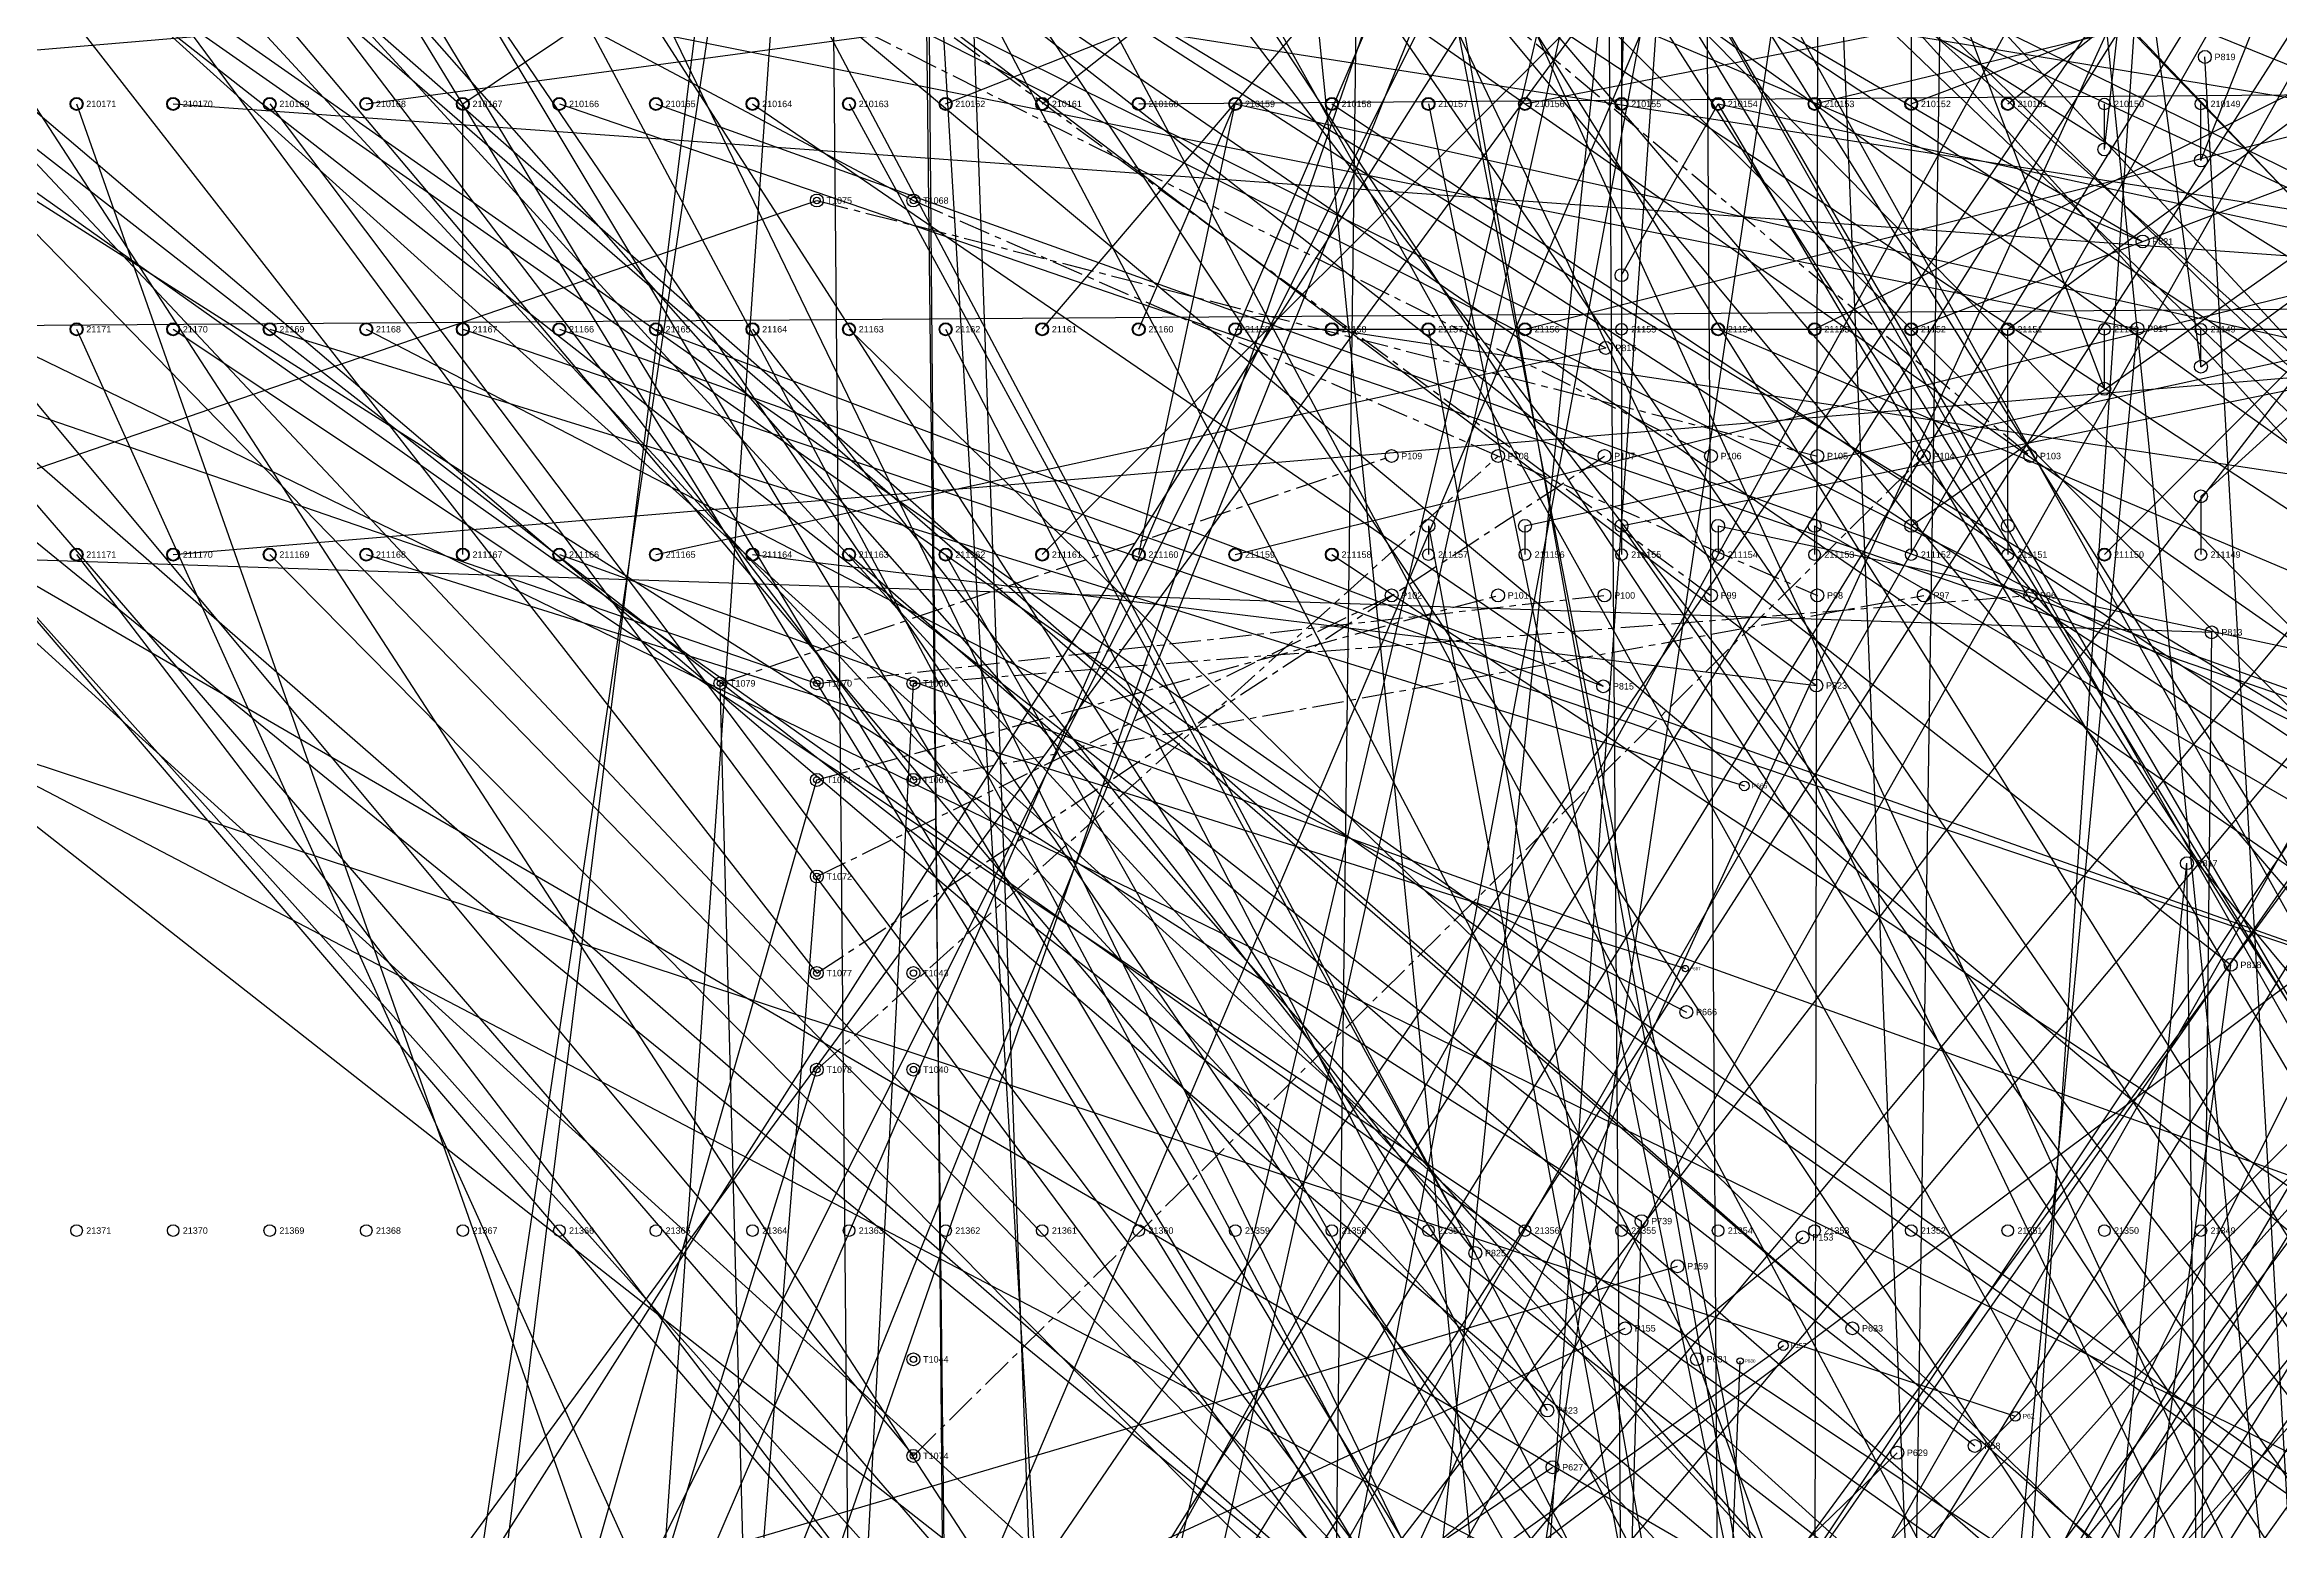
# Model space of a CAD drawing. Extents: x -5 to 376, y -217 to 241.
# Drawn here: x 75.2 to 163.4, y -17.6 to 41 of the extents above; entities that cross this region are included whole.
import ezdxf

# ---------------------------------------------------------------- set-up
doc = ezdxf.new("R2010")
doc.units = 0
doc.linetypes.add('CENTER', pattern=[2, 1.25, -0.25, 0.25, -0.25])
for name, color, linetype in [('BOTTOM_PROBES', 1, 'CONTINUOUS'), ('BOTTOM_PROBES_LABEL', 12, 'CONTINUOUS'), ('BOTTOM_TRANSFER', 2, 'CONTINUOUS'), ('BOTTOM_TRANSFER_LABEL', 50, 'CONTINUOUS'), ('BOTTOM_WIRES_BLACK', 250, 'CONTINUOUS'), ('BOTTOM_WIRES_BLUE', 5, 'CONTINUOUS'), ('BOTTOM_WIRES_RED', 10, 'CONTINUOUS'), ('FIXTURE_INTERFACE_PIN', 4, 'CONTINUOUS'), ('PIN_OFFSET_ARROW', 144, 'CONTINUOUS'), ('TESTER_INTERFACE_PIN', 144, 'CONTINUOUS'), ('TESTER_INTERFACE_PIN_LABEL', 144, 'CONTINUOUS'), ('TOP_PROBES', 6, 'CONTINUOUS'), ('TOP_PROBES_LABEL', 200, 'CONTINUOUS'), ('TOP_TRANSFER', 2, 'CONTINUOUS'), ('TOP_TRANSFER_LABEL', 50, 'CONTINUOUS'), ('TOP_WIRES_BLUE', 5, 'CENTER')]:
    doc.layers.add(name, color=color, linetype=linetype)
doc.styles.get("Standard").update_dxf_attribs({"font": 'arial.ttf'})

msp = doc.modelspace()

# ---------------------------------------------------------------- linework, layer by layer
at = {"layer": 'BOTTOM_PROBES'}
for centre, radius in [((160.45942, 40.5257), 0.254), ((158.0007, 33.24606), 0.254), ((157.80004, 29.80436), 0.254), ((136.81964, 29.0449), 0.254), ((160.72866, 17.82572), 0.254), ((136.72058, 15.69466), 0.254), ((145.13052, 15.72514), 0.254), ((142.2908, 11.76528), 0.1905), ((159.75076, 8.71474), 0.254), ((139.95908, 4.55676), 0.127), ((161.4805, 4.70408), 0.254), ((139.99972, 2.8448), 0.254), ((138.22934, -5.40512), 0.254), ((144.5895, -6.0452), 0.254), ((131.67106, -6.66496), 0.254), ((139.6492, -7.18566), 0.254), ((137.5791, -9.63422), 0.254), ((146.55038, -9.63422), 0.254), ((143.83004, -10.31494), 0.1905), ((140.41882, -10.85342), 0.254), ((142.12062, -10.92454), 0.127), ((134.51078, -12.87526), 0.254), ((152.97912, -13.10386), 0.1905), ((151.37892, -14.2748), 0.254), ((134.71906, -15.11554), 0.254), ((148.32076, -14.54404), 0.254)]:
    msp.add_circle(centre, radius, dxfattribs=at)
at = {"layer": 'BOTTOM_TRANSFER'}
for centre in [(105.69194, 34.8615), (109.50194, 34.8615), (101.88194, 15.8115), (105.69194, 15.8115), (109.50194, 15.8115), (105.69194, 12.0015), (109.50194, 12.0015), (105.69194, 8.1915), (105.69194, 4.3815), (109.50194, 4.3815), (105.69194, 0.5715), (109.50194, 0.5715), (109.50194, -10.8585), (109.50194, -14.6685)]:
    msp.add_circle(centre, 0.254, dxfattribs=at)
at = {"layer": 'BOTTOM_WIRES_BLACK'}
for p, q in [((122.20194, 92.0115), (159.7279, -117.67312)), ((122.20194, 74.2315), (142.82928, -131.27482)), ((118.39194, 56.4515), (191.33058, 22.52472)), ((122.20194, 56.4515), (191.33058, 22.52472)), ((118.39194, 38.6715), (223.77908, 39.51478)), ((118.39194, 20.8915), (122.20194, 38.6715)), ((118.39194, 29.7815), (122.20194, 38.6715)), ((122.20194, 20.8915), (194.59194, 38.6715)), ((122.20194, 38.6715), (194.8307, 22.52472)), ((122.20194, 29.7815), (190.78194, 29.7815))]:
    msp.add_line(p, q, dxfattribs=at)
at = {"layer": 'BOTTOM_WIRES_BLUE'}
for p, q in [((53.62194, 154.2415), (140.41882, -10.85342)), ((57.43194, 154.2415), (183.2991, -82.12582)), ((61.24194, 154.2415), (198.37908, -92.14358)), ((137.44194, -23.5585), (136.17194, 149.1615)), ((57.43194, 145.3515), (227.75418, -102.92334)), ((61.24194, 136.4615), (207.12938, -85.2551)), ((84.10194, 136.4615), (211.15274, -67.45478)), ((87.91194, 136.4615), (205.29042, -71.15556)), ((91.72194, 136.4615), (205.24978, -68.07454)), ((57.43194, 127.5715), (207.4291, -97.58426)), ((61.24194, 127.5715), (229.18928, -74.21372)), ((80.29194, 127.5715), (227.76434, -108.56468)), ((84.10194, 127.5715), (211.19338, -70.87362)), ((87.91194, 127.5715), (214.7697, -80.4545)), ((91.72194, 127.5715), (205.24978, -68.07454)), ((99.34194, -23.5585), (109.50194, 122.4915)), ((126.01194, -23.5585), (152.68194, 118.6815)), ((106.96194, -23.5585), (105.69194, 114.8715)), ((110.77194, -32.4485), (109.50194, 114.8715)), ((114.58194, -41.3385), (150.84044, 112.29594)), ((114.58194, -50.2285), (150.84044, 112.29594)), ((91.72194, -32.4485), (109.50194, 111.0615)), ((114.58194, -32.4485), (109.50194, 107.2515)), ((53.62194, 100.9015), (171.069, -91.01328)), ((84.10194, 100.9015), (210.84032, -47.5742)), ((95.53194, 100.9015), (193.65976, -7.79526)), ((106.96194, 100.9015), (204.81036, -113.65484)), ((129.82194, -23.5585), (142.40002, 98.51644)), ((164.11194, -32.4485), (150.7998, 98.51644)), ((91.72194, -23.5585), (109.50194, 95.8215)), ((133.63194, -32.4485), (142.40002, 93.0148)), ((148.87194, -32.4485), (150.7998, 93.0148)), ((68.86194, 92.0115), (249.54992, -21.05406)), ((84.10194, 92.0115), (190.78194, -47.72914)), ((95.53194, 92.0115), (206.58074, -14.62532)), ((106.96194, 92.0115), (204.81036, -113.65484)), ((110.77194, -23.5585), (109.50194, 88.2015)), ((148.87194, 84.8741), (148.87194, 22.02434)), ((152.68194, 84.50072), (160.30194, 28.30322)), ((49.81194, 83.1215), (143.01978, -18.45564)), ((53.62194, 83.1215), (227.71354, -114.26444)), ((57.43194, 83.1215), (209.50428, -44.03344)), ((65.05194, 83.1215), (202.16368, -118.26494)), ((72.67194, 83.1215), (134.51078, -12.87526)), ((80.29194, 83.1215), (251.22886, -29.68498)), ((84.10194, 83.1215), (156.30906, -53.21554)), ((95.53194, 83.1215), (196.14896, -17.48536)), ((103.15194, 83.1215), (188.56452, 6.68528)), ((106.96194, -41.3385), (175.54194, 83.1215)), ((110.77194, -59.1185), (175.54194, 83.1215)), ((110.77194, -41.3385), (202.9587, 78.56474)), ((114.58194, -76.8985), (202.9587, 78.56474)), ((91.72194, 38.6715), (149.74062, 77.61478)), ((126.01194, -32.4485), (127.4191, 76.42606)), ((129.82194, -68.0085), (201.95032, 75.6666)), ((49.81194, 74.2315), (146.55038, -9.63422)), ((53.62194, 74.2315), (227.71354, -114.26444)), ((57.43194, 74.2315), (194.27952, -88.1253)), ((72.67194, 74.2315), (161.4805, 4.70408)), ((80.29194, 74.2315), (241.1603, 8.65632)), ((84.10194, 74.2315), (150.33498, -62.4459)), ((95.53194, 74.2315), (196.17944, 1.97612)), ((126.01194, 74.2315), (209.3087, -12.04468)), ((126.01194, -41.3385), (240.31194, 72.68718)), ((114.58194, 38.6715), (152.57018, 68.92544)), ((106.96194, -50.2285), (205.2701, 67.67576)), ((110.77194, -68.0085), (205.2701, 67.67576)), ((129.82194, -41.3385), (202.63866, 67.74434)), ((129.82194, -50.2285), (202.63866, 67.74434)), ((133.63194, 66.75628), (213.31936, -16.88592)), ((133.63194, -23.5585), (147.09902, 66.41592)), ((137.44194, 66.7639), (137.44194, 22.02434)), ((49.81194, 65.3415), (151.37892, -14.2748)), ((53.62194, 65.3415), (227.64496, -91.6051)), ((57.43194, 65.3415), (133.63194, -51.83124)), ((61.24194, 65.3415), (225.35896, -78.8543)), ((68.86194, 65.3415), (109.50194, 12.0015)), ((76.48194, 65.3415), (182.50916, -110.16488)), ((80.29194, 65.3415), (198.3994, -6.33476)), ((84.10194, 65.3415), (148.26488, -55.01386)), ((95.53194, 65.3415), (200.10882, -7.81558)), ((103.15194, 65.3415), (158.0007, 33.24606)), ((126.01194, 65.3415), (194.59956, -1.93548)), ((110.77194, -50.2285), (207.43926, 64.96558)), ((114.58194, -85.7885), (207.43926, 64.96558)), ((99.34194, -41.3385), (171.24934, 64.08674)), ((99.34194, -50.2285), (171.24934, 64.08674)), ((103.15194, -50.2285), (173.50994, 64.09436)), ((103.15194, -59.1185), (173.50994, 64.09436)), ((160.30194, 36.43884), (171.24934, 64.08674)), ((91.72194, -41.3385), (136.72058, 63.39586)), ((95.53194, -50.2285), (134.82066, 63.3857)), ((87.91194, -41.3385), (139.18946, 61.0743)), ((114.58194, -23.5585), (109.50194, 61.5315)), ((84.10194, -32.4485), (142.48892, 59.53506)), ((114.58194, 20.8915), (152.19934, 58.5343)), ((148.87194, -23.5585), (145.48866, 58.87466)), ((137.44194, 57.82056), (205.37932, -15.62354)), ((49.81194, 56.4515), (145.92046, -18.47596)), ((53.62194, 56.4515), (227.64496, -91.6051)), ((57.43194, 56.4515), (224.3709, 28.93568)), ((61.24194, 56.4515), (229.61854, -61.58484)), ((65.05194, 56.4515), (105.69194, 4.3815)), ((68.86194, 56.4515), (109.50194, 34.8615)), ((80.29194, 56.4515), (204.84084, -6.3246)), ((84.10194, 56.4515), (155.43276, -62.33414)), ((95.53194, 56.4515), (195.20916, -7.84352)), ((103.15194, 56.4515), (158.0007, 33.24606)), ((114.58194, -59.1185), (199.68972, 56.83504)), ((126.01194, -68.0085), (199.68972, 56.83504)), ((126.01194, 56.4515), (191.83858, -10.414)), ((145.06194, -32.4485), (145.20926, 56.97474)), ((152.68194, 29.7815), (189.9285, 57.1754)), ((141.25194, -23.5585), (140.73886, 56.33466)), ((95.53194, -59.1185), (144.02054, 55.17642)), ((99.34194, -32.4485), (134.51078, 54.83606)), ((133.63194, 38.6715), (219.30106, 55.50662)), ((137.44194, 38.6715), (137.85088, 54.14518)), ((145.06194, 29.7815), (194.90944, 54.4449)), ((148.87194, 38.6715), (189.60084, 54.05628)), ((156.49194, 20.8915), (189.60084, 54.05628)), ((87.91194, -23.5585), (143.96974, 52.9463)), ((99.34194, -59.1185), (171.70908, 53.7464)), ((103.15194, -68.0085), (171.70908, 53.7464)), ((145.06194, -41.3385), (203.57846, 53.05552)), ((152.68194, 38.6715), (171.70908, 53.7464)), ((133.63194, 29.7815), (223.55048, 52.46624)), ((156.49194, 36.87572), (158.26994, 52.52466)), ((160.30194, 23.18766), (192.30086, 52.36464)), ((49.81194, 38.6715), (205.22946, 51.87442)), ((160.30194, 28.30322), (191.18072, 51.0667)), ((148.87194, 22.02434), (188.71946, 50.12436)), ((145.06194, 38.6715), (187.20054, 48.82642)), ((110.77194, -76.8985), (211.19084, 48.30572)), ((152.68194, -32.4485), (158.09976, 47.97552)), ((57.43194, 47.5615), (229.18928, -74.21372)), ((61.24194, 47.5615), (160.81248, -54.68366)), ((68.86194, 47.5615), (157.80004, 29.80436)), ((72.67194, 47.5615), (186.97194, -32.4485)), ((76.48194, 47.5615), (186.50966, -100.93452)), ((80.29194, 47.5615), (185.78068, 31.09468)), ((99.34194, 47.5615), (136.81964, 29.0449)), ((103.15194, 47.5615), (145.13052, 15.72514)), ((106.96194, 47.5615), (218.56446, -29.01442)), ((126.01194, 47.5615), (200.89876, -1.83388)), ((129.82194, 47.5615), (159.9311, -107.67568)), ((156.49194, 27.43454), (148.87194, 47.51578)), ((148.87194, 29.7815), (191.58966, 45.95622)), ((87.91194, 38.6715), (137.74928, 45.39488)), ((110.77194, 38.6715), (127.96012, 45.47616)), ((114.58194, 29.7815), (127.96012, 45.47616)), ((137.44194, -41.3385), (201.72934, 44.48556)), ((114.58194, -68.0085), (206.19974, 43.38574)), ((137.44194, -50.2285), (203.93914, 43.31462)), ((133.63194, -59.1185), (204.7494, 41.24452)), ((133.63194, 22.02434), (219.97924, 40.8051)), ((141.25194, -50.2285), (198.29018, 40.8051)), ((141.25194, -41.3385), (198.29018, 40.8051)), ((164.11194, -23.5585), (160.45942, 40.5257)), ((103.15194, -41.3385), (211.21878, 39.43604)), ((106.96194, -76.8985), (211.21878, 39.43604)), ((53.62194, 38.6715), (227.75418, -102.92334)), ((57.43194, 38.6715), (132.29336, -48.73498)), ((61.24194, 38.6715), (151.01316, -65.32372)), ((65.05194, 38.6715), (109.50194, -14.6685)), ((68.86194, 38.6715), (138.22934, -5.40512)), ((72.67194, 38.6715), (156.27096, -50.2539)), ((76.48194, 38.6715), (130.03022, -113.40338)), ((80.29194, 38.6715), (185.78068, 31.09468)), ((84.10194, 38.6715), (159.33928, -61.15558)), ((91.72194, 20.8915), (91.72194, 38.6715)), ((95.53194, 38.6715), (202.47864, 1.97612)), ((99.34194, 38.6715), (188.56452, 6.68528)), ((103.15194, 38.6715), (136.72058, 15.69466)), ((106.96194, 38.6715), (131.67106, -6.66496)), ((126.01194, 38.6715), (198.50862, -9.23544)), ((129.82194, 38.6715), (159.9311, -107.67568)), ((137.44194, 31.9151), (141.25194, 38.6715)), ((141.25194, 38.6715), (182.499, 29.74594)), ((183.16194, -32.4485), (141.25194, 38.6715)), ((65.05194, 20.8915), (105.69194, 34.8615)), ((137.44194, 22.02434), (181.1401, 30.93466)), ((53.62194, 29.7815), (187.37072, 30.7467)), ((57.43194, 29.7815), (213.5505, -60.75426)), ((61.24194, 29.7815), (146.60372, -47.64532)), ((65.05194, 29.7815), (105.69194, 15.8115)), ((68.86194, 29.7815), (171.34332, -59.56554)), ((72.67194, 29.7815), (193.56324, -29.01442)), ((76.48194, 29.7815), (142.82928, -116.9543)), ((80.29194, 29.7815), (190.78194, -43.71848)), ((80.29194, 20.8915), (180.87086, 29.30652)), ((84.10194, 29.7815), (142.2908, 11.76528)), ((87.91194, 29.7815), (139.99972, 2.8448)), ((91.72194, 29.7815), (203.22032, -7.81558)), ((95.53194, 29.7815), (201.67092, -7.80542)), ((99.34194, 29.7815), (136.72058, 15.69466)), ((103.15194, 29.7815), (131.67106, -6.66496)), ((106.96194, 29.7815), (192.02908, -53.13426)), ((110.77194, 29.7815), (160.23336, -66.51498)), ((129.82194, 29.7815), (154.03576, -107.72902)), ((141.25194, 29.7815), (178.34864, 14.10462)), ((152.68194, -23.5585), (157.80004, 29.80436)), ((152.68194, 22.02434), (152.68194, 29.7815)), ((99.34194, 20.8915), (136.81964, 29.0449)), ((129.82194, 22.02434), (154.03576, -107.72902)), ((175.54194, -32.4485), (137.44194, 22.02434)), ((141.25194, 22.02434), (178.34864, 14.10462)), ((145.06194, 22.02434), (196.7103, -7.79526)), ((49.81194, 20.8915), (152.97912, -13.10386)), ((57.43194, 20.8915), (213.5505, -60.75426)), ((61.24194, 20.8915), (162.30092, -58.4454)), ((68.86194, 20.8915), (160.72866, 17.82572)), ((72.67194, 20.8915), (157.69336, -74.13498)), ((76.48194, 20.8915), (182.50916, -117.72392)), ((84.10194, 20.8915), (161.04362, -57.04586)), ((87.91194, 20.8915), (139.95908, 4.55676)), ((95.53194, 20.8915), (202.03922, -17.3355)), ((103.15194, 20.8915), (145.13052, 15.72514)), ((106.96194, -68.0085), (186.97194, 20.8915)), ((106.96194, -59.1185), (186.97194, 20.8915)), ((106.96194, 20.8915), (192.02908, -53.13426)), ((110.77194, 20.8915), (160.23336, -66.51498)), ((160.30194, -23.5585), (160.72866, 17.82572)), ((103.15194, -32.4485), (101.88194, 15.8115)), ((106.96194, -32.4485), (109.50194, 15.8115)), ((95.53194, -23.5585), (105.69194, 12.0015)), ((103.15194, -23.5585), (105.69194, 8.1915)), ((156.49194, -23.5585), (159.75076, 8.71474)), ((160.30194, -32.4485), (159.75076, 8.71474)), ((156.49194, -32.4485), (161.4805, 4.70408)), ((95.53194, -32.4485), (105.69194, 0.5715)), ((91.72194, -50.2285), (144.5895, -6.0452)), ((137.44194, -32.4485), (138.22934, -5.40512)), ((84.10194, -23.5585), (139.6492, -7.18566)), ((87.91194, -32.4485), (137.5791, -9.63422)), ((87.91194, -50.2285), (143.83004, -10.31494)), ((145.06194, -23.5585), (140.41882, -10.85342)), ((141.25194, -32.4485), (142.12062, -10.92454)), ((129.82194, -32.4485), (148.32076, -14.54404)), ((95.53194, -41.3385), (134.71906, -15.11554))]:
    msp.add_line(p, q, dxfattribs=at)
at = {"layer": 'BOTTOM_WIRES_RED'}
for p, q in [((126.01194, 29.7815), (200.57872, 18.52422)), ((126.01194, 20.8915), (171.35094, -9.04494))]:
    msp.add_line(p, q, dxfattribs=at)
at = {"layer": 'FIXTURE_INTERFACE_PIN'}
for centre in [(76.48194, 38.6715), (80.29194, 38.6715), (84.10194, 38.6715), (87.91194, 38.6715), (91.72194, 38.6715), (95.53194, 38.6715), (99.34194, 38.6715), (103.15194, 38.6715), (106.96194, 38.6715), (110.77194, 38.6715), (114.58194, 38.6715), (118.39194, 38.6715), (122.20194, 38.6715), (126.01194, 38.6715), (129.82194, 38.6715), (133.63194, 38.6715), (137.44194, 38.6715), (141.25194, 38.6715), (145.06194, 38.6715), (148.87194, 38.6715), (152.68194, 38.6715), (156.49194, 36.87572), (160.30194, 36.43884), (137.44194, 31.9151), (76.48194, 29.7815), (80.29194, 29.7815), (84.10194, 29.7815), (87.91194, 29.7815), (91.72194, 29.7815), (95.53194, 29.7815), (99.34194, 29.7815), (103.15194, 29.7815), (106.96194, 29.7815), (110.77194, 29.7815), (114.58194, 29.7815), (118.39194, 29.7815), (122.20194, 29.7815), (126.01194, 29.7815), (129.82194, 29.7815), (133.63194, 29.7815), (141.25194, 29.7815), (145.06194, 29.7815), (148.87194, 29.7815), (152.68194, 29.7815), (160.30194, 28.30322), (156.49194, 27.43454), (160.30194, 23.18766), (129.82194, 22.02434), (133.63194, 22.02434), (137.44194, 22.02434), (141.25194, 22.02434), (145.06194, 22.02434), (148.87194, 22.02434), (152.68194, 22.02434), (76.48194, 20.8915), (80.29194, 20.8915), (84.10194, 20.8915), (87.91194, 20.8915), (91.72194, 20.8915), (95.53194, 20.8915), (99.34194, 20.8915), (103.15194, 20.8915), (106.96194, 20.8915), (110.77194, 20.8915), (114.58194, 20.8915), (118.39194, 20.8915), (122.20194, 20.8915), (126.01194, 20.8915), (156.49194, 20.8915)]:
    msp.add_circle(centre, 0.254, dxfattribs=at)
at = {"layer": 'PIN_OFFSET_ARROW'}
for p, q in [((156.49194, 36.87572), (156.49194, 38.6715)), ((160.30194, 36.43884), (160.30194, 38.6715)), ((137.44194, 31.9151), (137.44194, 29.7815)), ((156.49194, 27.43454), (156.49194, 29.7815)), ((160.30194, 28.30322), (160.30194, 29.7815)), ((160.30194, 23.18766), (160.30194, 20.8915)), ((129.82194, 22.02434), (129.82194, 20.8915)), ((133.63194, 22.02434), (133.63194, 20.8915)), ((137.44194, 22.02434), (137.44194, 20.8915)), ((141.25194, 22.02434), (141.25194, 20.8915)), ((145.06194, 22.02434), (145.06194, 20.8915)), ((148.87194, 22.02434), (148.87194, 20.8915)), ((152.68194, 22.02434), (152.68194, 20.8915))]:
    msp.add_line(p, q, dxfattribs=at)
at = {"layer": 'TESTER_INTERFACE_PIN'}
for centre in [(76.48194, 38.6715), (80.29194, 38.6715), (84.10194, 38.6715), (87.91194, 38.6715), (91.72194, 38.6715), (95.53194, 38.6715), (99.34194, 38.6715), (103.15194, 38.6715), (106.96194, 38.6715), (110.77194, 38.6715), (114.58194, 38.6715), (118.39194, 38.6715), (122.20194, 38.6715), (126.01194, 38.6715), (129.82194, 38.6715), (133.63194, 38.6715), (137.44194, 38.6715), (141.25194, 38.6715), (145.06194, 38.6715), (148.87194, 38.6715), (152.68194, 38.6715), (156.49194, 38.6715), (160.30194, 38.6715), (76.48194, 29.7815), (80.29194, 29.7815), (84.10194, 29.7815), (87.91194, 29.7815), (91.72194, 29.7815), (95.53194, 29.7815), (99.34194, 29.7815), (103.15194, 29.7815), (106.96194, 29.7815), (110.77194, 29.7815), (114.58194, 29.7815), (118.39194, 29.7815), (122.20194, 29.7815), (126.01194, 29.7815), (129.82194, 29.7815), (133.63194, 29.7815), (137.44194, 29.7815), (141.25194, 29.7815), (145.06194, 29.7815), (148.87194, 29.7815), (152.68194, 29.7815), (156.49194, 29.7815), (160.30194, 29.7815), (76.48194, 20.8915), (80.29194, 20.8915), (84.10194, 20.8915), (87.91194, 20.8915), (91.72194, 20.8915), (95.53194, 20.8915), (99.34194, 20.8915), (103.15194, 20.8915), (106.96194, 20.8915), (110.77194, 20.8915), (114.58194, 20.8915), (118.39194, 20.8915), (122.20194, 20.8915), (126.01194, 20.8915), (129.82194, 20.8915), (133.63194, 20.8915), (137.44194, 20.8915), (141.25194, 20.8915), (145.06194, 20.8915), (148.87194, 20.8915), (152.68194, 20.8915), (156.49194, 20.8915), (160.30194, 20.8915), (76.48194, -5.7785), (80.29194, -5.7785), (84.10194, -5.7785), (87.91194, -5.7785), (91.72194, -5.7785), (95.53194, -5.7785), (99.34194, -5.7785), (103.15194, -5.7785), (106.96194, -5.7785), (110.77194, -5.7785), (114.58194, -5.7785), (118.39194, -5.7785), (122.20194, -5.7785), (126.01194, -5.7785), (129.82194, -5.7785), (133.63194, -5.7785), (137.44194, -5.7785), (141.25194, -5.7785), (145.06194, -5.7785), (148.87194, -5.7785), (152.68194, -5.7785), (156.49194, -5.7785), (160.30194, -5.7785)]:
    msp.add_circle(centre, 0.2286, dxfattribs=at)
at = {"layer": 'TOP_PROBES'}
for centre in [(128.36906, 24.78024), (132.57022, 24.78024), (136.76884, 24.78024), (140.97, 24.78024), (145.16862, 24.78024), (149.36978, 24.78024), (153.57094, 24.78024), (128.36906, 19.28114), (132.57022, 19.28114), (136.76884, 19.28114), (140.97, 19.28114), (145.16862, 19.28114), (149.36978, 19.28114), (153.57094, 19.28114)]:
    msp.add_circle(centre, 0.254, dxfattribs=at)
at = {"layer": 'TOP_TRANSFER'}
for centre in [(105.69194, 34.8615), (109.50194, 34.8615), (101.88194, 15.8115), (105.69194, 15.8115), (109.50194, 15.8115), (105.69194, 12.0015), (109.50194, 12.0015), (105.69194, 8.1915), (105.69194, 4.3815), (109.50194, 4.3815), (105.69194, 0.5715), (109.50194, 0.5715), (109.50194, -10.8585), (109.50194, -14.6685)]:
    msp.add_circle(centre, 0.127, dxfattribs=at)
at = {"layer": 'TOP_WIRES_BLUE'}
for p, q in [((109.50194, 61.5315), (153.57094, 24.78024)), ((105.69194, 42.4815), (140.97, 24.78024)), ((109.50194, 42.4815), (140.97, 19.28114)), ((105.69194, 34.8615), (145.16862, 24.78024)), ((109.50194, 34.8615), (145.16862, 19.28114)), ((101.88194, 15.8115), (128.36906, 24.78024)), ((105.69194, 0.5715), (132.57022, 24.78024)), ((105.69194, 4.3815), (136.76884, 24.78024)), ((109.50194, -14.6685), (149.36978, 24.78024)), ((105.69194, 8.1915), (128.36906, 19.28114)), ((105.69194, 15.8115), (136.76884, 19.28114)), ((105.69194, 12.0015), (132.57022, 19.28114)), ((109.50194, 15.8115), (153.57094, 19.28114)), ((109.50194, 12.0015), (149.36978, 19.28114))]:
    msp.add_line(p, q, dxfattribs=at)

# ---------------------------------------------------------------- texts
at = {"layer": 'BOTTOM_PROBES_LABEL'}
for s, height, p in [('P819', 0.254, (160.84042, 40.3987)), ('P821', 0.254, (158.3817, 33.11906)), ('P816', 0.254, (137.20064, 28.9179)), ('P814', 0.254, (158.18104, 29.67736)), ('P813', 0.254, (161.10966, 17.69872)), ('P815', 0.254, (137.10158, 15.56766)), ('P823', 0.254, (145.51152, 15.59814)), ('P665', 0.1905, (142.57655, 11.67003)), ('P817', 0.254, (160.13176, 8.58774)), ('P667', 0.127, (140.14958, 4.49326)), ('P818', 0.254, (161.8615, 4.57708)), ('P666', 0.254, (140.38072, 2.7178)), ('P739', 0.254, (138.61034, -5.53212)), ('P153', 0.254, (144.9705, -6.1722)), ('P825', 0.254, (132.05206, -6.79196)), ('P159', 0.254, (140.0302, -7.31266)), ('P155', 0.254, (137.9601, -9.76122)), ('P633', 0.254, (146.93138, -9.76122)), ('P157', 0.1905, (144.11579, -10.41019)), ('P631', 0.254, (140.79982, -10.98042)), ('P630', 0.127, (142.31112, -10.98804)), ('P623', 0.254, (134.89178, -13.00226)), ('P62', 0.1905, (153.26487, -13.19911)), ('P627', 0.254, (135.10006, -15.24254)), ('P629', 0.254, (148.70176, -14.67104)), ('P58', 0.254, (151.75992, -14.4018))]:
    msp.add_text(s, height=height, dxfattribs=at).set_placement(p)
at = {"layer": 'BOTTOM_TRANSFER_LABEL'}
for s, p in [('T1075', (106.07294, 34.7345)), ('T1068', (109.88294, 34.7345)), ('T1079', (102.26294, 15.6845)), ('T1070', (106.07294, 15.6845)), ('T1066', (109.88294, 15.6845)), ('T1071', (106.07294, 11.8745)), ('T1067', (109.88294, 11.8745)), ('T1072', (106.07294, 8.0645)), ('T1077', (106.07294, 4.2545)), ('T1043', (109.88294, 4.2545)), ('T1078', (106.07294, 0.4445)), ('T1040', (109.88294, 0.4445)), ('T1044', (109.88294, -10.9855)), ('T1074', (109.88294, -14.7955))]:
    msp.add_text(s, height=0.254, dxfattribs=at).set_placement(p)
at = {"layer": 'TESTER_INTERFACE_PIN_LABEL'}
for s, p in [('210171', (76.86294, 38.5445)), ('210170', (80.67294, 38.5445)), ('210169', (84.48294, 38.5445)), ('210168', (88.29294, 38.5445)), ('210167', (92.10294, 38.5445)), ('210166', (95.91294, 38.5445)), ('210165', (99.72294, 38.5445)), ('210164', (103.53294, 38.5445)), ('210163', (107.34294, 38.5445)), ('210162', (111.15294, 38.5445)), ('210161', (114.96294, 38.5445)), ('210160', (118.77294, 38.5445)), ('210159', (122.58294, 38.5445)), ('210158', (126.39294, 38.5445)), ('210157', (130.20294, 38.5445)), ('210156', (134.01294, 38.5445)), ('210155', (137.82294, 38.5445)), ('210154', (141.63294, 38.5445)), ('210153', (145.44294, 38.5445)), ('210152', (149.25294, 38.5445)), ('210151', (153.06294, 38.5445)), ('210150', (156.87294, 38.5445)), ('210149', (160.68294, 38.5445)), ('21171', (76.86294, 29.6545)), ('21170', (80.67294, 29.6545)), ('21169', (84.48294, 29.6545)), ('21168', (88.29294, 29.6545)), ('21167', (92.10294, 29.6545)), ('21166', (95.91294, 29.6545)), ('21165', (99.72294, 29.6545)), ('21164', (103.53294, 29.6545)), ('21163', (107.34294, 29.6545)), ('21162', (111.15294, 29.6545)), ('21161', (114.96294, 29.6545)), ('21160', (118.77294, 29.6545)), ('21159', (122.58294, 29.6545)), ('21158', (126.39294, 29.6545)), ('21157', (130.20294, 29.6545)), ('21156', (134.01294, 29.6545)), ('21155', (137.82294, 29.6545)), ('21154', (141.63294, 29.6545)), ('21153', (145.44294, 29.6545)), ('21152', (149.25294, 29.6545)), ('21151', (153.06294, 29.6545)), ('21150', (156.87294, 29.6545)), ('21149', (160.68294, 29.6545)), ('211171', (76.86294, 20.7645)), ('211170', (80.67294, 20.7645)), ('211169', (84.48294, 20.7645)), ('211168', (88.29294, 20.7645)), ('211167', (92.10294, 20.7645)), ('211166', (95.91294, 20.7645)), ('211165', (99.72294, 20.7645)), ('211164', (103.53294, 20.7645)), ('211163', (107.34294, 20.7645)), ('211162', (111.15294, 20.7645)), ('211161', (114.96294, 20.7645)), ('211160', (118.77294, 20.7645)), ('211159', (122.58294, 20.7645)), ('211158', (126.39294, 20.7645)), ('211157', (130.20294, 20.7645)), ('211156', (134.01294, 20.7645)), ('211155', (137.82294, 20.7645)), ('211154', (141.63294, 20.7645)), ('211153', (145.44294, 20.7645)), ('211152', (149.25294, 20.7645)), ('211151', (153.06294, 20.7645)), ('211150', (156.87294, 20.7645)), ('211149', (160.68294, 20.7645)), ('21371', (76.86294, -5.9055)), ('21370', (80.67294, -5.9055)), ('21369', (84.48294, -5.9055)), ('21368', (88.29294, -5.9055)), ('21367', (92.10294, -5.9055)), ('21366', (95.91294, -5.9055)), ('21365', (99.72294, -5.9055)), ('21364', (103.53294, -5.9055)), ('21363', (107.34294, -5.9055)), ('21362', (111.15294, -5.9055)), ('21361', (114.96294, -5.9055)), ('21360', (118.77294, -5.9055)), ('21359', (122.58294, -5.9055)), ('21358', (126.39294, -5.9055)), ('21357', (130.20294, -5.9055)), ('21356', (134.01294, -5.9055)), ('21355', (137.82294, -5.9055)), ('21354', (141.63294, -5.9055)), ('21353', (145.44294, -5.9055)), ('21352', (149.25294, -5.9055)), ('21351', (153.06294, -5.9055)), ('21350', (156.87294, -5.9055)), ('21349', (160.68294, -5.9055))]:
    msp.add_text(s, height=0.254, dxfattribs=at).set_placement(p)
at = {"layer": 'TOP_PROBES_LABEL'}
for s, p in [('P109', (128.75006, 24.65324)), ('P108', (132.95122, 24.65324)), ('P107', (137.14984, 24.65324)), ('P106', (141.351, 24.65324)), ('P105', (145.54962, 24.65324)), ('P104', (149.75078, 24.65324)), ('P103', (153.95194, 24.65324)), ('P102', (128.75006, 19.15414)), ('P101', (132.95122, 19.15414)), ('P100', (137.14984, 19.15414)), ('P99', (141.351, 19.15414)), ('P98', (145.54962, 19.15414)), ('P97', (149.75078, 19.15414)), ('P96', (153.95194, 19.15414))]:
    msp.add_text(s, height=0.254, dxfattribs=at).set_placement(p)
at = {"layer": 'TOP_TRANSFER_LABEL'}
for s, p in [('T1075', (106.07294, 34.7345)), ('T1068', (109.88294, 34.7345)), ('T1079', (102.26294, 15.6845)), ('T1070', (106.07294, 15.6845)), ('T1066', (109.88294, 15.6845)), ('T1071', (106.07294, 11.8745)), ('T1067', (109.88294, 11.8745)), ('T1072', (106.07294, 8.0645)), ('T1077', (106.07294, 4.2545)), ('T1043', (109.88294, 4.2545)), ('T1078', (106.07294, 0.4445)), ('T1040', (109.88294, 0.4445)), ('T1044', (109.88294, -10.9855)), ('T1074', (109.88294, -14.7955))]:
    msp.add_text(s, height=0.254, dxfattribs=at).set_placement(p)

doc.saveas('drawing.dxf')
